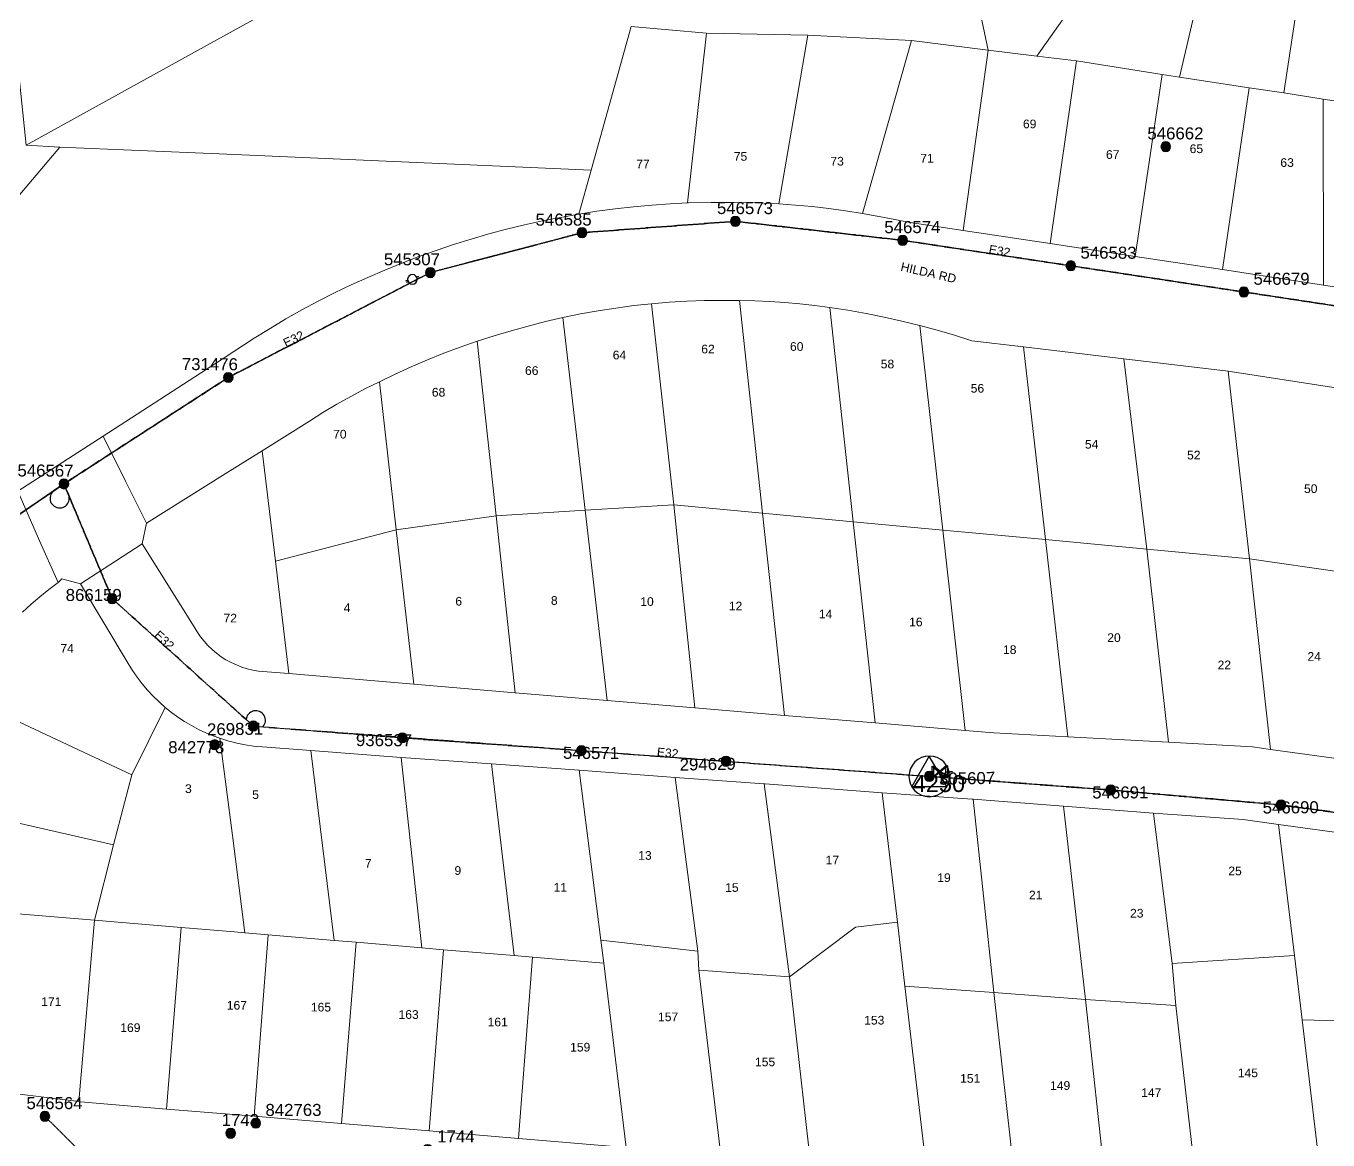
# Model space of a CAD drawing. Header units: metres. Extents: x 311460 to 313373, y 6261260 to 6263889.
# Drawn here: x 311942.5 to 312212.9, y 6262502.3 to 6262733.6 of the extents above; entities that cross this region are included whole.
import ezdxf
from ezdxf.enums import TextEntityAlignment as Align

# ---------------------------------------------------------------- set-up
doc = ezdxf.new("R2010")
doc.units = ezdxf.units.M
doc.linetypes.add('Cable Exist OH', pattern=[1, 1, 0])
doc.layers.get('0').update_dxf_attribs({"color": 6})
doc.layers.add('Cadastre Land Parcels_SP_EXT', color=9, linetype='Continuous', lineweight=5)
doc.layers.add('Cadastre Roads_SP_EXT', color=9, linetype='Continuous', lineweight=5)
for name, color, linetype in [('Equip_LV_EXT', 7, 'Continuous'), ('Equip_SP_LV_EXT', 7, 'Continuous'), ('Mains_HV_EXT', 7, 'Continuous'), ('Mains_LV_EXT', 7, 'Continuous'), ('Mains_SL_EXT', 7, 'Continuous'), ('Sub_SP_TR_HV_LV_EXT', 7, 'Continuous'), ('SupportsOH_SP_TR_HV_LV_SL_EXT', 7, 'Continuous')]:
    doc.layers.add(name, color=color, linetype=linetype)
doc.layers.get('0').freeze()
doc.styles.add('POLE_LABEL', font='arial.ttf')
doc.styles.get("Standard").update_dxf_attribs({"font": 'arial.ttf'})

# ---------------------------------------------------------------- blocks, each defined once
blk = doc.blocks.new('SUB_POLE_EXT')
blk.add_wipeout([(0, 4.22), (0.42, 4.2), (0.83, 4.14), (1.21, 4.05), (1.62, 3.9), (1.99, 3.72), (2.35, 3.51), (2.68, 3.26), (2.99, 2.99), (3.28, 2.66), (3.52, 2.34), (3.76, 1.92), (3.9, 1.62), (4.04, 1.23), (4.18, 0.63), (4.22, 0), (4.18, -0.61), (4.06, -1.15), (3.9, -1.62), (3.58, -2.24), (3.22, -2.73), (2.97, -3.01), (2.68, -3.26), (2.36, -3.5), (2, -3.72), (1.64, -3.89), (1.25, -4.03), (0.82, -4.14), (0.42, -4.2), (0, -4.22), (-0.41, -4.2), (-0.8, -4.15), (-1.21, -4.05), (-1.62, -3.9), (-1.99, -3.73), (-2.35, -3.51), (-2.68, -3.26), (-2.96, -3.02), (-3.23, -2.72), (-3.51, -2.35), (-3.71, -2.01), (-3.91, -1.6), (-4.05, -1.21), (-4.16, -0.76), (-4.22, -0.14), (-4.21, 0.39), (-4.14, 0.83), (-4.03, 1.27), (-3.9, 1.63), (-3.71, 2.02), (-3.5, 2.37), (-3.28, 2.67), (-2.99, 2.99), (-2.68, 3.27), (-2.33, 3.52), (-1.98, 3.73), (-1.63, 3.9), (-1.2, 4.05), (-0.78, 4.15), (-0.4, 4.21)])
blk.add_line((2.16, 0.48), (2.16, 0.48, 0))
blk.add_lwpolyline([(-4.22, 0, 1), (4.22, 0, 1)], format="xyb", close=True)
blk.add_lwpolyline([(2.14, 0.52), (0, 4.22), (-3.66, -2.11), (3.66, -2.11)], close=True)
for tag, height, flags, p in [('ASSET_NUM', 3.5, 8, (2, 2)), ('STREET_CODE', 0.2, 9, (1.5, 0)), ('CONSTRUCTED_VOLTAGE', 0.2, 9, (1.5, -0.2)), ('OPERATING_VOLTAGE', 0.2, 9, (1.5, -0.6)), ('OPERATED_BY', 0.2, 9, (1.5, -0.8)), ('ORIENTATION', 0.2, 9, (1.5, -1.2)), ('OWNED_BY', 0.2, 9, (1.5, -1.4)), ('SECONDARY_VOLTAGE', 0.2, 9, (1.5, -1.6)), ('STATE', 0.2, 9, (1.5, -1.8)), ('SUBSTATION_TYPE', 0.2, 9, (1.5, -2)), ('STREETNAME', 0.2, 9, (1.5, -2.8)), ('NO_PHASES', 0.2, 9, (1.5, -0.4)), ('MAINTAINED_BY', 0.2, 9, (1.5, -1)), ('USAGE', 0.2, 9, (1.5, -2.2)), ('LEGEND', 0.2, 9, (1.5, -2.4)), ('LOCATION', 0.2, 9, (1.5, -2.6)), ('SUBURB', 0.2, 9, (1.5, -3)), ('Z', 0.2, 1, (1.5, -3.4)), ('NOTES', 0.2, 9, (1.5, -3.2))]:
    blk.add_attdef(tag, text='', height=height, dxfattribs=dict(flags=flags)).set_placement(p, align=Align.MIDDLE_LEFT)
blk = doc.blocks.new('LV_OH_LINKS_OPEN_EXT')
for p, q in [((-0.17, 4.97), (-0.17, 5.46)), ((0.17, 4.97), (0.17, 5.46)), ((-0.17, 3), (-0.17, 2.5)), ((0.17, 3), (0.17, 2.5))]:
    blk.add_line(p, q)
blk.add_lwpolyline([(0, 2.99, 1), (0, 4.98, 1)], format="xyb", close=True)
at = {"flags": 9}
for tag, p in [('ACTUAL_STATUS', (0, 0)), ('CONSTRUCTED_VOLTAGE', (0, -0.2)), ('OPERATING_VOLTAGE', (0, -0.6)), ('ORIENTATION', (0, -0.8)), ('OWNED_BY', (0, -1)), ('STATE', (0, -1.2)), ('SWITCH_TYPE', (0, -1.4)), ('NO_PHASES', (0, -0.4)), ('USAGE', (0, -1.6)), ('LEGEND', (0, -1.8)), ('NOTES', (0, -2))]:
    blk.add_attdef(tag, text='', height=0.2, dxfattribs=at).set_placement(p, align=Align.MIDDLE_LEFT)
at = {"flags": 1}
blk.add_attdef('Z', (0, 0), '', height=0.2, dxfattribs=at)
blk = doc.blocks.new('LV_OH_LINKS_DISTFUSE_EXT')
for p, q in [((0, 0), (0.96, 0)), ((3.84, 0), (4.8, 0))]:
    blk.add_line(p, q)
blk.add_lwpolyline([(3.84, -1.2), (3.84, 1.2), (0.96, -1.2), (0.96, 1.2)], close=True)
at = {"flags": 9}
for tag, p in [('ACTUAL_STATUS', (0, 0)), ('CONSTRUCTED_VOLTAGE', (0, -0.2)), ('OPERATING_VOLTAGE', (0, -0.6)), ('ORIENTATION', (0, -0.8)), ('OWNED_BY', (0, -1)), ('STATE', (0, -1.2)), ('SWITCH_TYPE', (0, -1.4)), ('NO_PHASES', (0, -0.4)), ('USAGE', (0, -1.6)), ('NOTES', (0, -1.8))]:
    blk.add_attdef(tag, text='', height=0.2, dxfattribs=at).set_placement(p, align=Align.MIDDLE_LEFT)
at = {"flags": 1}
blk.add_attdef('Z', (0, 0), '', height=0.2, dxfattribs=at)
blk = doc.blocks.new('POLE_EXT')
blk.add_hatch(color=256).paths.add_polyline_path([(-1, 0, 1), (1, 0, 1)])
blk.add_lwpolyline([(-1, 0, 1), (1, 0, 1)], format="xyb", close=True)
for tag, height, flags, p in [('pNumber', 2.5, 8, (-17.84, 2.07)), ('OWNED_BY', 0.2, 9, (1.35, -0.4)), ('SPECIAL_USE', 0.2, 9, (1.35, -0.8)), ('STATE', 0.2, 9, (1.35, -1)), ('cLV', 0.2, 9, (1.35, -1.4)), ('hDepth', 0.2, 9, (1.35, -1.6)), ('hDia', 0.2, 9, (1.35, -1.8)), ('cHV', 0.2, 9, (1.35, -2)), ('PARENT', 0.2, 9, (1.35, -0.6)), ('USAGE', 0.2, 9, (1.35, -1.2)), ('LBRACKET', 0.2, 9, (1.35, -2.2)), ('LExisting', 0.2, 9, (1.35, -2.4)), ('LANTNUMBER', 0.2, 9, (1.35, -2.6)), ('LOther', 0.2, 9, (1.35, -2.8)), ('cLinedev', 0.2, 9, (1.35, -3.4)), ('pExisting', 0.2, 9, (1.35, -3.8)), ('pFooting', 0.2, 9, (1.35, -4.4)), ('pNew', 0.2, 9, (1.35, -4.6)), ('pRelocate', 0.2, 9, (1.35, -5)), ('pRemove', 0.2, 9, (1.35, -5.2)), ('pReplace', 0.2, 9, (1.35, -5.4)), ('LRemove', 0.2, 9, (1.35, -3)), ('LEGEND', 0.2, 9, (1.35, -3.2)), ('LOCATION', 0.2, 9, (1.35, -3.6)), ('PFNUMBER', 0.2, 9, (1.35, -4)), ('NEWPFNUMBER', 0.2, 9, (1.35, -4.2)), ('pStay', 0.2, 9, (1.35, -5.6)), ('pType', 0.2, 9, (1.35, -5.8)), ('cspan', 0.2, 9, (1.35, -6)), ('STREETNAME', 0.2, 9, (1.35, -6.2)), ('SUBURB', 0.2, 9, (1.35, -6.4)), ('OPERATED_BY', 0.2, 9, (1.36, -7.01)), ('NOTES', 0.2, 9, (1.35, -6.6)), ('MAINTAINED_BY', 0.2, 9, (1.36, -6.81))]:
    blk.add_attdef(tag, text='', height=height, dxfattribs=dict(flags=flags)).set_placement(p, align=Align.MIDDLE_LEFT)
at = {"style": 'POLE_LABEL'}
for tag, height, flags, p in [('ASSET_NUM', 2.5, 8, (2, 2)), ('STRUCTURE_PLANT_NUMBER', 0.2, 9, (1.35, 0.03)), ('STREET_CODE', 0.2, 9, (1.35, -0.2))]:
    blk.add_attdef(tag, text='', height=height, dxfattribs=dict(at, flags=flags)).set_placement(p, align=Align.MIDDLE_LEFT)
at = {"flags": 1}
blk.add_attdef('Z', (1.35, -7.33), '', height=0.2, dxfattribs=at)

msp = doc.modelspace()

# ---------------------------------------------------------------- linework, layer by layer
at = {"layer": 'Cadastre Land Parcels_SP_EXT', "linetype": 'Continuous'}
for points in [[(311520.36, 6262955.95), (311490.23, 6262931.96), (311505, 6262914.04), (311557.68, 6262840.03), (311571.49, 6262809.57), (311579.24, 6262781.64), (311600.68, 6262704.21), (311609.49, 6262744.8), (311647.24, 6262719.92), (311689.74, 6262685.8), (311741.97, 6262661.77), (311761.12, 6262621.09), (311829.11, 6262617.8), (311823.8, 6262700.03), (311865.18, 6262715.51), (311887.14, 6262723.73), (311938.94, 6262743.09), (311942.5, 6262708.85), (311982.1, 6262730.69), (312070.89, 6262779.66), (312197.05, 6262819.66), (312208.41, 6262823.26), (312232.45, 6262830.88)], [(312070.89, 6262779.66), (311982.1, 6262730.69), (311942.5, 6262708.85), (311949.48, 6262708.44), (311982.56, 6262707.01), (312059.86, 6262703.67), (312068.17, 6262733.49), (312083.79, 6262732.1), (312104.89, 6262731.65), (312126.42, 6262730.57), (312142.33, 6262728.57), (312138.34, 6262747.58)], [(311804.65, 6262585.53), (311809.86, 6262584.92), (311842.96, 6262580.9), (311861.48, 6262578.59), (311865.47, 6262599.54), (311869.41, 6262620.37), (311885.23, 6262635.48), (311899.47, 6262649.33), (311949.48, 6262708.44), (311942.5, 6262708.85), (311942.5, 6262708.85), (311938.94, 6262743.09), (311887.14, 6262723.73), (311865.18, 6262715.51), (311823.8, 6262700.03), (311829.11, 6262617.8), (311761.12, 6262621.09)], [(311940.75, 6262636.96), (311958.49, 6262648.44), (311983.4, 6262664.56), (311989.89, 6262668.76), (311993.18, 6262670.8), (311996.47, 6262672.74), (311999.79, 6262674.61), (312003.16, 6262676.41), (312006.57, 6262678.14), (312010.01, 6262679.8), (312013.48, 6262681.38), (312016.99, 6262682.89), (312020.52, 6262684.33), (312024.09, 6262685.69), (312027.69, 6262686.98), (312031.3, 6262688.19), (312034.95, 6262689.33), (312038.62, 6262690.39), (312042.31, 6262691.37), (312046.02, 6262692.27), (312049.75, 6262693.1), (312053.49, 6262693.84), (312057.29, 6262694.5), (312059.86, 6262703.67), (311982.56, 6262707.01), (311982.56, 6262707.01), (311949.48, 6262708.44), (311899.47, 6262649.33)], [(311928.64, 6262594.87), (311964.43, 6262578.11), (311971.38, 6262592.09), (311970.1, 6262593.22), (311968.87, 6262594.42), (311967.71, 6262595.67), (311966.61, 6262596.98), (311965.57, 6262598.34), (311964.61, 6262599.74), (311963.71, 6262601.2), (311953.82, 6262617.74), (311953.82, 6262617.74), (311949.94, 6262618.78), (311949.13, 6262618), (311947.2, 6262616.56), (311945.33, 6262615.06), (311943.52, 6262613.5), (311941.76, 6262611.88)]]:
    msp.add_lwpolyline(points, dxfattribs=at)
for points in [[(312172.8, 6262756.17), (312172, 6262756.89), (312171.25, 6262757.66), (312170.56, 6262758.48), (312169.93, 6262759.35), (312169.36, 6262760.26), (312168.86, 6262761.21), (312168.42, 6262762.19), (312168.05, 6262763.2), (312167.76, 6262764.23), (312167.54, 6262765.28), (312167.39, 6262766.35), (312167.38, 6262766.54), (312138.34, 6262747.58), (312142.33, 6262728.57), (312152.42, 6262727.31), (312172.8, 6262756.17)], [(312189.31, 6262754.08), (312188.17, 6262753.68), (312187.14, 6262753.31), (312186.09, 6262753.03), (312185.02, 6262752.82), (312183.94, 6262752.68), (312182.85, 6262752.62), (312181.77, 6262752.64), (312180.68, 6262752.74), (312179.6, 6262752.92), (312178.55, 6262753.17), (312177.51, 6262753.49), (312176.49, 6262753.89), (312175.51, 6262754.36), (312174.56, 6262754.9), (312173.66, 6262755.5), (312172.8, 6262756.17), (312152.42, 6262727.31), (312160.67, 6262726.33), (312178.46, 6262723.5), (312182.1, 6262722.97), (312189.31, 6262754.08)], [(312209.11, 6262755.41), (312195.86, 6262755.63), (312194.71, 6262755.58), (312193.56, 6262755.45), (312192.43, 6262755.24), (312191.31, 6262754.94), (312190.22, 6262754.57), (312189.31, 6262754.08), (312182.1, 6262722.97), (312196.51, 6262720.75), (312203.74, 6262719.67), (312209.11, 6262755.41)], [(312227.56, 6262755.15), (312209.11, 6262755.41), (312203.74, 6262719.67), (312211.93, 6262718.4), (312221.97, 6262716.88), (312227.56, 6262755.15)], [(312083.79, 6262732.1), (312068.17, 6262733.49), (312059.86, 6262703.67), (312057.29, 6262694.5), (312061.04, 6262695.1), (312064.84, 6262695.6), (312068.64, 6262696.03), (312072.46, 6262696.39), (312076.28, 6262696.66), (312079.9, 6262696.84), (312083.79, 6262732.1)], [(312104.89, 6262731.65), (312083.79, 6262732.1), (312079.9, 6262696.84), (312080.11, 6262696.85), (312084.79, 6262696.95), (312089.47, 6262696.94), (312094.15, 6262696.83), (312098.82, 6262696.62), (312104.89, 6262731.65)], [(312126.42, 6262730.57), (312104.89, 6262731.65), (312098.82, 6262696.62), (312102.3, 6262696.39), (312105.79, 6262696.07), (312109.25, 6262695.68), (312112.71, 6262695.21), (312116.19, 6262694.64), (312126.42, 6262730.57)], [(312142.33, 6262728.57), (312126.42, 6262730.57), (312116.19, 6262694.64), (312121.14, 6262693.76), (312126.13, 6262692.75), (312137.14, 6262691.11), (312142.33, 6262728.57)], [(312152.42, 6262727.31), (312142.33, 6262728.57), (312137.14, 6262691.11), (312155.19, 6262688.39), (312160.67, 6262726.33), (312152.42, 6262727.31)], [(312178.46, 6262723.5), (312160.67, 6262726.33), (312155.19, 6262688.39), (312172.87, 6262685.73), (312178.46, 6262723.5)], [(312182.1, 6262722.97), (312178.46, 6262723.5), (312172.87, 6262685.73), (312190.99, 6262682.99), (312196.51, 6262720.75), (312182.1, 6262722.97)], [(312211.93, 6262718.4), (312203.74, 6262719.67), (312196.51, 6262720.75), (312190.99, 6262682.99), (312211.96, 6262679.77), (312211.93, 6262718.4)], [(312230.09, 6262677.06), (312229.74, 6262715.67), (312221.97, 6262716.88), (312211.93, 6262718.4), (312211.96, 6262679.77), (312230.09, 6262677.06)], [(312077.02, 6262634.16), (312072.41, 6262675.9), (312068.71, 6262675.51), (312065, 6262675.02), (312061.31, 6262674.45), (312057.63, 6262673.79), (312053.97, 6262673.06), (312058.64, 6262633.03), (312077.02, 6262634.16)], [(312090.7, 6262676.56), (312087.05, 6262676.6), (312083.39, 6262676.55), (312079.73, 6262676.42), (312076.07, 6262676.21), (312072.41, 6262675.9), (312077.02, 6262634.16), (312095.47, 6262632.4), (312090.7, 6262676.56)], [(312109.46, 6262675.12), (312106.34, 6262675.55), (312103.23, 6262675.89), (312100.1, 6262676.16), (312096.98, 6262676.36), (312093.85, 6262676.5), (312090.7, 6262676.56), (312095.47, 6262632.4), (312114.31, 6262630.64), (312109.46, 6262675.12)], [(312053.97, 6262673.06), (312050.38, 6262672.2), (312046.8, 6262671.27), (312043.23, 6262670.28), (312039.69, 6262669.23), (312036.15, 6262668.11), (312040.1, 6262631.89), (312058.64, 6262633.03), (312053.97, 6262673.06)], [(312128.13, 6262671.38), (312124.42, 6262672.31), (312120.7, 6262673.14), (312116.97, 6262673.89), (312113.21, 6262674.56), (312109.46, 6262675.12), (312114.31, 6262630.64), (312132.89, 6262628.9), (312128.13, 6262671.38)], [(312149.68, 6262666.95), (312138.9, 6262668.21), (312135.33, 6262669.37), (312131.74, 6262670.43), (312128.13, 6262671.38), (312132.89, 6262628.9), (312154.23, 6262626.93), (312149.68, 6262666.95)], [(312040.1, 6262631.89), (312036.15, 6262668.11), (312032.66, 6262666.91), (312029.24, 6262665.64), (312025.84, 6262664.28), (312022.48, 6262662.83), (312019.16, 6262661.31), (312015.88, 6262659.7), (312019.38, 6262628.98), (312040.1, 6262631.89)], [(312170.5, 6262664.5), (312149.68, 6262666.95), (312154.23, 6262626.93), (312175.3, 6262624.96), (312170.5, 6262664.5)], [(312192.15, 6262661.93), (312170.5, 6262664.5), (312175.3, 6262624.96), (312196.6, 6262622.95), (312192.15, 6262661.93)], [(312019.38, 6262628.98), (312015.88, 6262659.7), (312012.88, 6262658.23), (312009.92, 6262656.67), (312007.01, 6262655.03), (312004.15, 6262653.31), (312001.33, 6262651.52), (311991.52, 6262645.38), (311994.3, 6262622.45), (312019.38, 6262628.98)], [(312215.45, 6262658.29), (312192.15, 6262661.93), (312196.6, 6262622.95), (312215.78, 6262620.2), (312219.67, 6262619.66), (312215.45, 6262658.29)], [(311994.3, 6262622.45), (311991.52, 6262645.38), (311983.87, 6262640.6), (311967.5, 6262630.37), (311966.61, 6262626.06), (311977.42, 6262608.79), (311978.03, 6262607.76), (311978.71, 6262606.77), (311979.45, 6262605.83), (311980.25, 6262604.94), (311981.12, 6262604.1), (311982.03, 6262603.33), (311983, 6262602.62), (311984.01, 6262601.97), (311984.64, 6262601.64), (311985.07, 6262601.4), (311986.16, 6262600.9), (311987.28, 6262600.47), (311988.43, 6262600.12), (311989.6, 6262599.85), (311990.78, 6262599.63), (311997.09, 6262599.12), (311994.3, 6262622.45)], [(312058.64, 6262633.03), (312040.1, 6262631.89), (312044.06, 6262595.13), (312063.21, 6262593.5), (312058.64, 6262633.03)], [(312081.37, 6262591.98), (312077.02, 6262634.16), (312058.64, 6262633.03), (312063.21, 6262593.5), (312081.37, 6262591.98)], [(312095.47, 6262632.4), (312077.02, 6262634.16), (312081.37, 6262591.98), (312099.99, 6262590.41), (312095.47, 6262632.4)], [(312114.31, 6262630.64), (312095.47, 6262632.4), (312099.99, 6262590.41), (312118.86, 6262588.88), (312114.31, 6262630.64)], [(312044.06, 6262595.13), (312040.1, 6262631.89), (312019.38, 6262628.98), (312023.04, 6262596.92), (312044.06, 6262595.13)], [(312132.89, 6262628.9), (312114.31, 6262630.64), (312118.86, 6262588.88), (312137.52, 6262587.31), (312132.89, 6262628.9)], [(312023.04, 6262596.92), (312019.38, 6262628.98), (311994.3, 6262622.45), (311997.09, 6262599.12), (312023.04, 6262596.92)], [(312154.23, 6262626.93), (312132.89, 6262628.9), (312137.52, 6262587.31), (312143.51, 6262586.81), (312158.89, 6262585.97), (312154.23, 6262626.93)], [(312179.81, 6262584.85), (312175.3, 6262624.96), (312154.23, 6262626.93), (312158.89, 6262585.97), (312179.81, 6262584.85)], [(312196.6, 6262622.95), (312175.3, 6262624.96), (312179.81, 6262584.85), (312197.22, 6262583.93), (312201, 6262583.37), (312196.6, 6262622.95)], [(312215.78, 6262620.2), (312196.6, 6262622.95), (312201, 6262583.37), (312221.24, 6262580.55), (312215.78, 6262620.2)], [(311964.43, 6262578.11), (311928.64, 6262594.87), (311927.48, 6262592.7), (311926.39, 6262590.48), (311925.37, 6262588.22), (311924.42, 6262585.92), (311923.56, 6262583.59), (311922.77, 6262581.24), (311922.06, 6262578.86), (311921.17, 6262572.56), (311960.61, 6262563.56), (311964.43, 6262578.11)], [(311982.76, 6262585.68), (311981.36, 6262586.18), (311979.82, 6262586.82), (311978.31, 6262587.53), (311976.84, 6262588.31), (311975.41, 6262589.15), (311974.02, 6262590.07), (311972.67, 6262591.05), (311971.38, 6262592.09), (311964.43, 6262578.11), (311960.61, 6262563.56), (311956.67, 6262547.93), (311974.68, 6262546.4), (311985.75, 6262545.47), (311987.94, 6262545.28), (311985.35, 6262565.49), (311982.76, 6262585.68)], [(311984.97, 6262585.02), (311984.59, 6262585.11), (311982.92, 6262585.62), (311982.76, 6262585.68), (311985.35, 6262565.49), (311987.94, 6262545.28), (311992.77, 6262544.87), (312006.48, 6262543.72), (312001.66, 6262583.13), (311989.73, 6262584.06), (311988, 6262584.35), (311986.29, 6262584.69), (311984.97, 6262585.02)], [(312020.38, 6262581.69), (312001.66, 6262583.13), (312006.48, 6262543.72), (312011.08, 6262543.31), (312024.71, 6262542.18), (312020.38, 6262581.69)], [(312039.13, 6262580.39), (312020.38, 6262581.69), (312024.71, 6262542.18), (312029.22, 6262541.77), (312043.9, 6262540.56), (312039.13, 6262580.39)], [(312061.86, 6262543.74), (312057.37, 6262579.06), (312039.13, 6262580.39), (312043.9, 6262540.56), (312047.65, 6262540.22), (312062.46, 6262538.98), (312061.86, 6262543.74)], [(312077.31, 6262577.55), (312057.37, 6262579.06), (312061.86, 6262543.74), (312082.03, 6262541.46), (312077.31, 6262577.55)], [(312095.78, 6262576.21), (312077.31, 6262577.55), (312082.03, 6262541.46), (312082.24, 6262537.56), (312101.06, 6262536.17), (312095.78, 6262576.21)], [(312123.47, 6262547.52), (312120.3, 6262574.37), (312096.01, 6262576.2), (312095.78, 6262576.21), (312101.06, 6262536.17), (312114.79, 6262546.49), (312123.47, 6262547.52)], [(312157.94, 6262571.57), (312139.19, 6262573.02), (312143.5, 6262532.86), (312162.56, 6262531.47), (312157.94, 6262571.57)], [(311960.61, 6262563.56), (311921.17, 6262572.56), (311918.08, 6262551.17), (311939.14, 6262549.39), (311956.67, 6262547.93), (311960.61, 6262563.56)], [(312180.52, 6262538.88), (312176.69, 6262570.16), (312157.94, 6262571.57), (312162.56, 6262531.47), (312181.31, 6262530.16), (312180.52, 6262538.88)], [(312205.93, 6262540.58), (312202.62, 6262567.78), (312195.28, 6262568.78), (312176.69, 6262570.16), (312180.52, 6262538.88), (312205.93, 6262540.58)], [(312222.38, 6262565.07), (312202.62, 6262567.78), (312205.93, 6262540.58), (312207.56, 6262527.25), (312227.49, 6262526.66), (312222.38, 6262565.07)], [(311956.67, 6262547.93), (311939.14, 6262549.39), (311933.23, 6262512.74), (311953.46, 6262510.24), (311956.67, 6262547.93)], [(311974.68, 6262546.4), (311956.67, 6262547.93), (311953.46, 6262510.24), (311953.79, 6262510.2), (311971.66, 6262508.7), (311974.68, 6262546.4)], [(311985.75, 6262545.47), (311974.68, 6262546.4), (311971.66, 6262508.7), (311986.5, 6262507.47), (311989.88, 6262507.19), (311992.77, 6262544.87), (311987.94, 6262545.28), (311985.75, 6262545.47)], [(312125.04, 6262534.2), (312123.47, 6262547.52), (312114.79, 6262546.49), (312101.06, 6262536.17), (312105.45, 6262497.51), (312129.61, 6262495.54), (312125.04, 6262534.2)], [(312006.48, 6262543.72), (311992.77, 6262544.87), (311989.88, 6262507.19), (312007.99, 6262505.67), (312011.08, 6262543.31), (312006.48, 6262543.72)], [(312024.71, 6262542.18), (312011.08, 6262543.31), (312007.99, 6262505.67), (312026.22, 6262504.15), (312029.22, 6262541.77), (312024.71, 6262542.18)], [(312082.24, 6262537.56), (312082.03, 6262541.46), (312061.86, 6262543.74), (312062.46, 6262538.98), (312067.11, 6262500.74), (312086.79, 6262499.1), (312082.24, 6262537.56)], [(312047.65, 6262540.22), (312043.9, 6262540.56), (312029.22, 6262541.77), (312026.22, 6262504.15), (312044.75, 6262502.6), (312047.65, 6262540.22)], [(312207.56, 6262527.25), (312205.93, 6262540.58), (312180.52, 6262538.88), (312181.31, 6262530.16), (312185.79, 6262490.85), (312186.06, 6262490.82), (312212.1, 6262488.63), (312207.56, 6262527.25)], [(312062.46, 6262538.98), (312047.65, 6262540.22), (312044.75, 6262502.6), (312067.11, 6262500.74), (312062.46, 6262538.98)], [(312101.06, 6262536.17), (312082.24, 6262537.56), (312086.79, 6262499.1), (312105.45, 6262497.51), (312101.06, 6262536.17)], [(312143.5, 6262532.86), (312125.04, 6262534.2), (312129.61, 6262495.54), (312147.87, 6262493.99), (312143.5, 6262532.86)], [(312162.56, 6262531.47), (312143.5, 6262532.86), (312147.87, 6262493.99), (312166.77, 6262492.38), (312162.56, 6262531.47)], [(312181.31, 6262530.16), (312162.56, 6262531.47), (312166.77, 6262492.38), (312185.79, 6262490.85), (312181.31, 6262530.16)], [(312227.49, 6262526.66), (312207.56, 6262527.25), (312212.1, 6262488.63), (312226.31, 6262488.36), (312233.64, 6262487.4), (312229.5, 6262526.42), (312227.49, 6262526.66)]]:
    msp.add_lwpolyline(points, close=True, dxfattribs=at)
at = {"layer": 'Cadastre Roads_SP_EXT', "linetype": 'Continuous'}
for points in [[(312230.09, 6262677.06), (312211.96, 6262679.77), (312190.99, 6262682.99), (312172.87, 6262685.73), (312155.19, 6262688.39), (312137.14, 6262691.11), (312126.13, 6262692.75), (312121.14, 6262693.76), (312116.19, 6262694.64), (312112.71, 6262695.21), (312109.25, 6262695.68), (312105.79, 6262696.07), (312102.3, 6262696.39), (312098.82, 6262696.62), (312098.82, 6262696.62), (312094.15, 6262696.83), (312089.47, 6262696.94), (312084.79, 6262696.95), (312080.11, 6262696.85), (312079.9, 6262696.84), (312076.28, 6262696.66), (312072.46, 6262696.39), (312068.64, 6262696.03), (312064.84, 6262695.6), (312061.04, 6262695.1), (312057.29, 6262694.5), (312053.49, 6262693.84), (312049.75, 6262693.1), (312046.02, 6262692.27), (312042.31, 6262691.37), (312038.62, 6262690.39), (312034.95, 6262689.33), (312031.3, 6262688.19), (312027.69, 6262686.98), (312024.09, 6262685.69), (312020.52, 6262684.33), (312016.99, 6262682.89), (312013.48, 6262681.38), (312010.01, 6262679.8), (312006.57, 6262678.14), (312003.16, 6262676.41), (311999.79, 6262674.61), (311996.47, 6262672.74), (311993.18, 6262670.8), (311989.89, 6262668.76), (311983.4, 6262664.56), (311958.49, 6262648.44), (311963.17, 6262639.06), (311967.5, 6262630.37), (311983.87, 6262640.6), (311991.52, 6262645.38), (312001.33, 6262651.52), (312004.15, 6262653.31), (312007.01, 6262655.03), (312009.92, 6262656.67), (312012.88, 6262658.23), (312015.88, 6262659.7), (312019.16, 6262661.31), (312022.48, 6262662.83), (312025.84, 6262664.28), (312029.24, 6262665.64), (312032.66, 6262666.91), (312036.15, 6262668.11), (312039.69, 6262669.23), (312043.23, 6262670.28), (312046.8, 6262671.27), (312050.38, 6262672.2), (312053.97, 6262673.06), (312057.63, 6262673.79), (312061.31, 6262674.45), (312065, 6262675.02), (312068.71, 6262675.51), (312072.41, 6262675.9), (312076.07, 6262676.21), (312079.73, 6262676.42), (312083.39, 6262676.55), (312087.05, 6262676.6), (312090.7, 6262676.56), (312093.85, 6262676.5), (312096.98, 6262676.36), (312100.1, 6262676.16), (312103.23, 6262675.89), (312106.34, 6262675.55), (312109.46, 6262675.12), (312113.21, 6262674.56), (312116.97, 6262673.89), (312120.7, 6262673.14), (312124.42, 6262672.31), (312128.13, 6262671.38), (312131.74, 6262670.43), (312135.33, 6262669.37), (312138.9, 6262668.21), (312149.68, 6262666.95), (312170.5, 6262664.5), (312192.15, 6262661.93), (312215.45, 6262658.29)], [(311941.76, 6262611.88), (311943.52, 6262613.5), (311945.33, 6262615.06), (311947.2, 6262616.56), (311949.13, 6262618), (311949.13, 6262618), (311945.07, 6262627.18), (311940.75, 6262636.96)]]:
    msp.add_lwpolyline(points, dxfattribs=at)
at = {"layer": 'Mains_HV_EXT', "linetype": 'Cable Exist OH'}
for points in [[(312229.72, 6262673.16), (312124.58, 6262689.07), (312089.8, 6262693.02), (312057.97, 6262690.65), (312026.46, 6262682.38), (311984.48, 6262660.59), (311950.34, 6262638.5)], [(311924.23, 6262620.6), (311950.34, 6262638.5)]]:
    msp.add_lwpolyline(points, dxfattribs=at)
at = {"layer": 'Mains_LV_EXT', "linetype": 'Cable Exist OH'}
for points in [[(312057.97, 6262690.65), (312089.8, 6262693.02)], [(312089.8, 6262693.02), (312124.58, 6262689.07)], [(312026.46, 6262682.38), (312057.97, 6262690.65)], [(312124.58, 6262689.07), (312159.49, 6262683.79)], [(312159.49, 6262683.79), (312195.44, 6262678.35)], [(311984.48, 6262660.59), (312026.46, 6262682.38)], [(312195.44, 6262678.35), (312229.72, 6262673.16)], [(311950.34, 6262638.5), (311984.48, 6262660.59)], [(311950.34, 6262638.5), (311924.23, 6262620.6)], [(311989.7, 6262588.21), (311960.36, 6262614.68), (311950.34, 6262638.5)], [(311989.7, 6262588.21), (312020.66, 6262585.77)], [(312020.66, 6262585.77), (312057.84, 6262583.13)], [(312057.84, 6262583.13), (312088.14, 6262580.87)], [(312203.16, 6262571.83), (312167.77, 6262574.94)], [(312241.61, 6262566.56), (312203.16, 6262571.83)]]:
    msp.add_lwpolyline(points, dxfattribs=at)
at = {"layer": 'Mains_LV_EXT', "linetype": 'Continuous'}
for points in [[(311948.69, 6262637.37, 2.808896), (311951.12, 6262636.65)], [(311991.69, 6262588.05, 1.397414), (311988.21, 6262589.55)]]:
    msp.add_lwpolyline(points, format="xyb", dxfattribs=at)
at = {"layer": 'Mains_SL_EXT', "linetype": 'Cable Exist OH'}
for points in [[(312026.46, 6262682.38), (312057.97, 6262690.65), (312089.8, 6262693.02)], [(312089.8, 6262693.02), (312124.58, 6262689.07), (312159.49, 6262683.79)], [(312159.49, 6262683.79), (312195.44, 6262678.35), (312229.72, 6262673.16)], [(311950.34, 6262638.5), (311984.48, 6262660.59), (312026.46, 6262682.38)], [(311909.64, 6262596.58), (311924.23, 6262620.6), (311950.34, 6262638.5)], [(311950.34, 6262638.5), (311960.36, 6262614.68), (311989.7, 6262588.21)], [(311989.7, 6262588.21), (312020.66, 6262585.77), (312057.84, 6262583.13)], [(312203.16, 6262571.83), (312241.61, 6262566.56), (312289.92, 6262559.95), (312320.76, 6262555.44)], [(311946.39, 6262507.17), (311959.95, 6262493.74), (311993.49, 6262490.54)]]:
    msp.add_lwpolyline(points, dxfattribs=at)

# ---------------------------------------------------------------- block references
at = {"layer": 'Equip_SP_LV_EXT', "rotation": 110.557481420035}
msp.add_blockref('LV_OH_LINKS_OPEN_EXT', (312026.46, 6262682.38), dxfattribs=at)
at = {"layer": 'Sub_SP_TR_HV_LV_EXT'}
ref = msp.add_blockref('SUB_POLE_EXT', (312130.1, 6262577.77), dxfattribs=at)
ref.add_attrib('ASSET_NUM', '4250', dxfattribs={"layer": '0', "height": 3.5}).set_placement((312132.1, 6262578.02), align=Align.TOP_CENTER)
at = {"layer": 'SupportsOH_SP_TR_HV_LV_SL_EXT'}
ref = msp.add_blockref('POLE_EXT', (312179.22, 6262708.53), dxfattribs=at)
ref.add_attrib('ASSET_NUM', '546662', dxfattribs={"layer": '0', "height": 2.5, "style": 'POLE_LABEL'}).set_placement((312181.22, 6262709.28), align=Align.BOTTOM_CENTER)
ref = msp.add_blockref('POLE_EXT', (312057.97, 6262690.65), dxfattribs=at)
ref.add_attrib('ASSET_NUM', '546585', dxfattribs={"layer": '0', "height": 2.5, "rotation": 0.1916, "style": 'POLE_LABEL'}).set_placement((312059.97, 6262691.4), align=Align.BOTTOM_RIGHT)
ref = msp.add_blockref('POLE_EXT', (312089.8, 6262693.02), dxfattribs=at)
ref.add_attrib('ASSET_NUM', '546573', dxfattribs={"layer": '0', "height": 2.5, "rotation": 359.8858, "style": 'POLE_LABEL'}).set_placement((312091.8, 6262693.77), align=Align.BOTTOM_CENTER)
ref = msp.add_blockref('POLE_EXT', (312124.58, 6262689.07), dxfattribs=at)
ref.add_attrib('ASSET_NUM', '546574', dxfattribs={"layer": '0', "height": 2.5, "rotation": 0.1349, "style": 'POLE_LABEL'}).set_placement((312126.58, 6262689.82), align=Align.BOTTOM_CENTER)
ref = msp.add_blockref('POLE_EXT', (312159.49, 6262683.79), dxfattribs=at)
ref.add_attrib('ASSET_NUM', '546583', dxfattribs={"layer": '0', "height": 2.5, "rotation": 359.7441, "style": 'POLE_LABEL'}).set_placement((312161.49, 6262684.54), align=Align.BOTTOM_LEFT)
ref = msp.add_blockref('POLE_EXT', (312026.46, 6262682.38), dxfattribs=at)
ref.add_attrib('ASSET_NUM', '545307', dxfattribs={"layer": '0', "height": 2.5, "style": 'POLE_LABEL'}).set_placement((312028.46, 6262683.14), align=Align.BOTTOM_RIGHT)
ref = msp.add_blockref('POLE_EXT', (312195.44, 6262678.35), dxfattribs=at)
ref.add_attrib('ASSET_NUM', '546679', dxfattribs={"layer": '0', "height": 2.5, "rotation": 359.9427, "style": 'POLE_LABEL'}).set_placement((312197.44, 6262679.1), align=Align.BOTTOM_LEFT)
ref = msp.add_blockref('POLE_EXT', (311984.48, 6262660.59), dxfattribs=at)
ref.add_attrib('ASSET_NUM', '731476', dxfattribs={"layer": '0', "height": 2.5, "rotation": 359.7618, "style": 'POLE_LABEL'}).set_placement((311986.48, 6262661.34), align=Align.BOTTOM_RIGHT)
ref = msp.add_blockref('POLE_EXT', (311950.34, 6262638.5), dxfattribs=at)
ref.add_attrib('ASSET_NUM', '546567', dxfattribs={"layer": '0', "height": 2.5, "rotation": 359.7788, "style": 'POLE_LABEL'}).set_placement((311952.34, 6262639.25), align=Align.BOTTOM_RIGHT)
ref = msp.add_blockref('POLE_EXT', (311960.36, 6262614.68), dxfattribs=at)
ref.add_attrib('ASSET_NUM', '866159', dxfattribs={"layer": '0', "height": 2.5, "rotation": 359.9715, "style": 'POLE_LABEL'}).set_placement((311962.36, 6262615.43), align=Align.MIDDLE_RIGHT)
ref = msp.add_blockref('POLE_EXT', (311989.7, 6262588.21), dxfattribs=at)
ref.add_attrib('ASSET_NUM', '269831', dxfattribs={"layer": '0', "height": 2.5, "rotation": 1, "style": 'POLE_LABEL'}).set_placement((311991.7, 6262588.96), align=Align.TOP_RIGHT)
ref = msp.add_blockref('POLE_EXT', (312020.66, 6262585.77), dxfattribs=at)
ref.add_attrib('ASSET_NUM', '936537', dxfattribs={"layer": '0', "height": 2.5, "rotation": 359.801, "style": 'POLE_LABEL'}).set_placement((312022.66, 6262586.52), align=Align.TOP_RIGHT)
ref = msp.add_blockref('POLE_EXT', (311981.66, 6262584.33), dxfattribs=at)
ref.add_attrib('ASSET_NUM', '842773', dxfattribs={"layer": '0', "height": 2.5, "style": 'POLE_LABEL'}).set_placement((311983.66, 6262585.08), align=Align.TOP_RIGHT)
ref = msp.add_blockref('POLE_EXT', (312057.84, 6262583.13), dxfattribs=at)
ref.add_attrib('ASSET_NUM', '546571', dxfattribs={"layer": '0', "height": 2.5, "rotation": 359.7444, "style": 'POLE_LABEL'}).set_placement((312059.84, 6262583.88), align=Align.TOP_CENTER)
ref = msp.add_blockref('POLE_EXT', (312087.87, 6262580.91), dxfattribs=at)
ref.add_attrib('ASSET_NUM', '294629', dxfattribs={"layer": '0', "height": 2.5, "rotation": 1, "style": 'POLE_LABEL'}).set_placement((312089.87, 6262581.66), align=Align.TOP_RIGHT)
ref = msp.add_blockref('POLE_EXT', (312167.77, 6262574.94), dxfattribs=at)
ref.add_attrib('ASSET_NUM', '546691', dxfattribs={"layer": '0', "height": 2.5, "rotation": 0.114, "style": 'POLE_LABEL'}).set_placement((312169.77, 6262575.69), align=Align.TOP_CENTER)
ref = msp.add_blockref('POLE_EXT', (312203.16, 6262571.83), dxfattribs=at)
ref.add_attrib('ASSET_NUM', '546690', dxfattribs={"layer": '0', "height": 2.5, "rotation": 0.3608, "style": 'POLE_LABEL'}).set_placement((312205.16, 6262572.58), align=Align.TOP_CENTER)
ref = msp.add_blockref('POLE_EXT', (311946.39, 6262507.17), dxfattribs=at)
ref.add_attrib('ASSET_NUM', '546564', dxfattribs={"layer": '0', "height": 2.5, "style": 'POLE_LABEL'}).set_placement((311948.39, 6262507.92), align=Align.BOTTOM_CENTER)
ref = msp.add_blockref('POLE_EXT', (311990.2, 6262505.76), dxfattribs=at)
ref.add_attrib('ASSET_NUM', '842763', dxfattribs={"layer": '0', "height": 2.5, "style": 'POLE_LABEL'}).set_placement((311992.2, 6262506.51), align=Align.BOTTOM_LEFT)
ref = msp.add_blockref('POLE_EXT', (311984.97, 6262503.67), dxfattribs=at)
ref.add_attrib('ASSET_NUM', '1743', dxfattribs={"layer": '0', "height": 2.5, "rotation": 359.4852, "style": 'POLE_LABEL'}).set_placement((311986.97, 6262504.42), align=Align.BOTTOM_CENTER)
ref = msp.add_blockref('POLE_EXT', (312025.89, 6262500.25), dxfattribs=at)
ref.add_attrib('ASSET_NUM', '1744', dxfattribs={"layer": '0', "height": 2.5, "style": 'POLE_LABEL'}).set_placement((312027.89, 6262501), align=Align.BOTTOM_LEFT)

# ---------------------------------------------------------------- texts
at = {"layer": 'Cadastre Land Parcels_SP_EXT'}
for s, p in [('69', (312149.55, 6262712.34)), ('65', (312184.18, 6262707.19)), ('77', (312069.23, 6262704.04)), ('75', (312089.49, 6262705.6)), ('73', (312109.55, 6262704.6)), ('71', (312128.23, 6262705.23)), ('67', (312166.8, 6262705.99)), ('63', (312203.02, 6262704.32)), ('60', (312101.16, 6262666.13)), ('64', (312064.34, 6262664.36)), ('62', (312082.73, 6262665.6)), ('66', (312046.12, 6262661.13)), ('58', (312120.01, 6262662.49)), ('68', (312026.77, 6262656.63)), ('56', (312138.7, 6262657.45)), ('70', (312006.26, 6262647.92)), ('54', (312162.43, 6262645.83)), ('52', (312183.64, 6262643.58)), ('50', (312207.93, 6262636.61)), ('4', (312008.45, 6262611.87)), ('6', (312031.65, 6262613.23)), ('8', (312051.5, 6262613.39)), ('10', (312070.06, 6262613.17)), ('12', (312088.46, 6262612.24)), ('72', (311983.49, 6262609.73)), ('14', (312107.16, 6262610.58)), ('16', (312125.9, 6262608.93)), ('20', (312167.06, 6262605.68)), ('74', (311949.61, 6262603.45)), ('18', (312145.41, 6262603.18)), ('24', (312208.65, 6262601.77)), ('22', (312189.98, 6262600.01)), ('3', (311975.5, 6262574.32)), ('5', (311989.45, 6262573.09)), ('13', (312069.64, 6262560.45)), ('7', (312012.86, 6262558.81)), ('17', (312108.57, 6262559.49)), ('9', (312031.47, 6262557.32)), ('19', (312131.75, 6262555.83)), ('25', (312192.21, 6262557.24)), ('11', (312052.06, 6262553.83)), ('15', (312087.69, 6262553.79)), ('21', (312150.8, 6262552.23)), ('23', (312171.8, 6262548.45)), ('171', (311945.63, 6262530.08)), ('167', (311984.17, 6262529.34)), ('165', (312001.64, 6262528.95)), ('163', (312019.84, 6262527.42)), ('161', (312038.35, 6262525.86)), ('157', (312073.75, 6262526.93)), ('153', (312116.57, 6262526.24)), ('169', (311962.05, 6262524.69)), ('159', (312055.49, 6262520.64)), ('155', (312093.89, 6262517.58)), ('145', (312194.18, 6262515.31)), ('151', (312136.5, 6262514.15)), ('149', (312155.18, 6262512.67)), ('147', (312174.11, 6262511.21))]:
    msp.add_text(s, height=1.8, dxfattribs=at).set_placement(p)
at = {"layer": 'Cadastre Roads_SP_EXT'}
msp.add_text('HILDA RD', height=1.8, rotation=347.1103, dxfattribs=at).set_placement((312124.02, 6262682.79))
at = {"layer": 'Mains_LV_EXT'}
for rotation, p in [(350.2767, (312142.35, 6262686.38)), (26.3389, (311996.46, 6262666.81)), (316.8051, (311968.96, 6262606.92)), (354.6136, (312073.45, 6262581.97))]:
    msp.add_text('E32', height=1.8, rotation=rotation, dxfattribs=at).set_placement(p)

# ---------------------------------------------------------------- next in the draw order: linework, layer by layer
at = {"layer": 'Cadastre Land Parcels_SP_EXT', "linetype": 'Continuous'}
msp.add_lwpolyline([(312139.19, 6262573.02), (312138.98, 6262573.03), (312120.3, 6262574.37), (312123.47, 6262547.52), (312125.04, 6262534.2), (312143.5, 6262532.86), (312139.19, 6262573.02)], close=True, dxfattribs=at)
at = {"layer": 'Cadastre Roads_SP_EXT', "linetype": 'Continuous'}
msp.add_lwpolyline([(312221.24, 6262580.55), (312201, 6262583.37), (312197.22, 6262583.93), (312179.81, 6262584.85), (312158.89, 6262585.97), (312143.51, 6262586.81), (312137.52, 6262587.31), (312118.86, 6262588.88), (312099.99, 6262590.41), (312081.37, 6262591.98), (312063.21, 6262593.5), (312044.06, 6262595.13), (312023.04, 6262596.92), (311997.09, 6262599.12), (311997.09, 6262599.12), (311990.78, 6262599.63), (311989.6, 6262599.85), (311988.43, 6262600.12), (311987.28, 6262600.47), (311986.16, 6262600.9), (311985.07, 6262601.4), (311984.64, 6262601.64), (311984.01, 6262601.97), (311983, 6262602.62), (311982.03, 6262603.33), (311981.12, 6262604.1), (311980.25, 6262604.94), (311979.45, 6262605.83), (311978.71, 6262606.77), (311978.03, 6262607.76), (311977.42, 6262608.79), (311966.61, 6262626.06), (311961.05, 6262622.44), (311953.82, 6262617.74), (311963.71, 6262601.2), (311964.61, 6262599.74), (311965.57, 6262598.34), (311966.61, 6262596.98), (311967.71, 6262595.67), (311968.87, 6262594.42), (311970.1, 6262593.22), (311971.38, 6262592.09), (311972.67, 6262591.05), (311974.02, 6262590.07), (311975.41, 6262589.15), (311976.84, 6262588.31), (311978.31, 6262587.53), (311979.82, 6262586.82), (311981.36, 6262586.18), (311982.76, 6262585.68), (311982.92, 6262585.62), (311984.59, 6262585.11), (311984.97, 6262585.02), (311986.29, 6262584.69), (311988, 6262584.35), (311989.73, 6262584.06), (312001.66, 6262583.13), (312020.38, 6262581.69), (312039.13, 6262580.39), (312057.37, 6262579.06), (312077.31, 6262577.55), (312095.78, 6262576.21), (312096.01, 6262576.2), (312120.3, 6262574.37), (312138.98, 6262573.03), (312139.19, 6262573.02), (312157.94, 6262571.57), (312176.69, 6262570.16), (312195.28, 6262568.78), (312202.62, 6262567.78), (312222.38, 6262565.07)], dxfattribs=at)
at = {"layer": 'Mains_HV_EXT', "linetype": 'Cable Exist OH'}
msp.add_lwpolyline([(311950.34, 6262638.5), (311960.36, 6262614.68), (311989.7, 6262588.21), (312130.1, 6262577.77)], dxfattribs=at)
at = {"layer": 'Mains_LV_EXT', "linetype": 'Cable Exist OH'}
for points in [[(312088.14, 6262580.87), (312130.1, 6262577.77)], [(312167.77, 6262574.94), (312130.1, 6262577.77)]]:
    msp.add_lwpolyline(points, dxfattribs=at)
at = {"layer": 'Mains_SL_EXT', "linetype": 'Cable Exist OH'}
for points in [[(312057.84, 6262583.13), (312088.14, 6262580.87), (312130.1, 6262577.77)], [(312130.1, 6262577.77), (312167.77, 6262574.94), (312203.16, 6262571.83)]]:
    msp.add_lwpolyline(points, dxfattribs=at)

# ---------------------------------------------------------------- next in the draw order: block references
at = {"layer": 'Equip_LV_EXT'}
for p in [(312129.7, 6262578.68), (312130.1, 6262578.77)]:
    msp.add_blockref('LV_OH_LINKS_DISTFUSE_EXT', p, dxfattribs=at)
at = {"layer": 'SupportsOH_SP_TR_HV_LV_SL_EXT'}
ref = msp.add_blockref('POLE_EXT', (312130.1, 6262577.77), dxfattribs=at)
ref.add_attrib('ASSET_NUM', '305607', dxfattribs={"layer": '0', "height": 2.5, "rotation": 1, "style": 'POLE_LABEL'}).set_placement((312132.1, 6262578.52), align=Align.TOP_LEFT)

doc.saveas('drawing.dxf')
